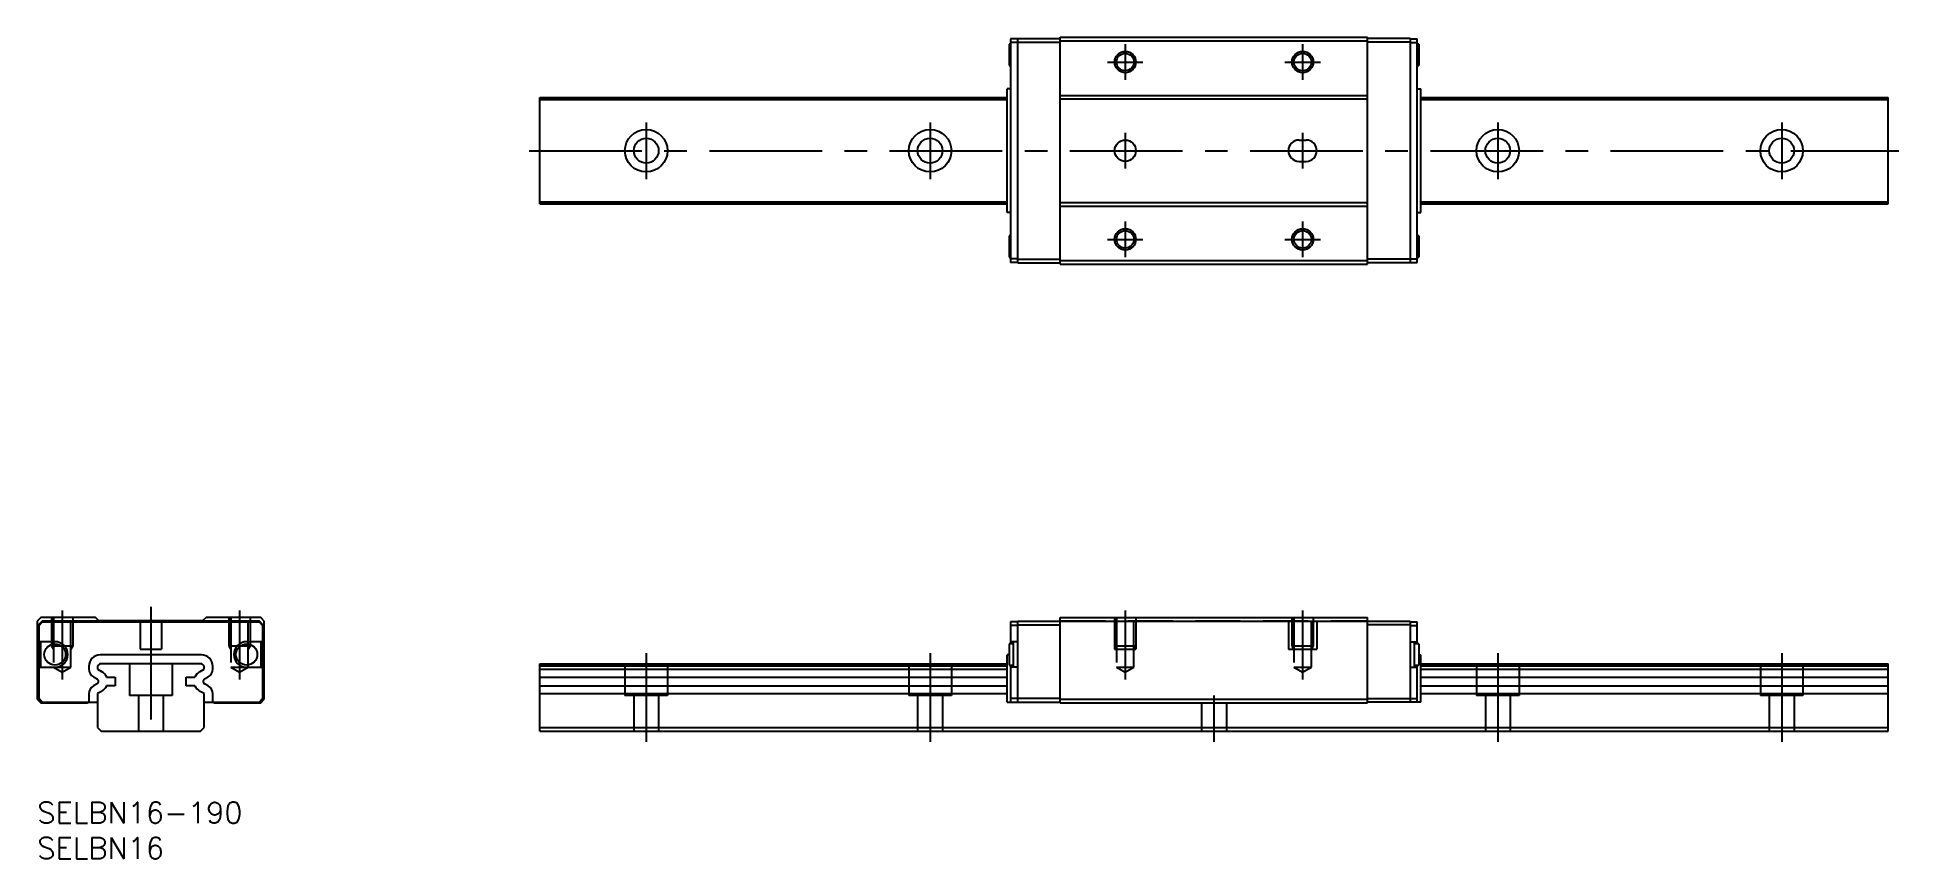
# Model space of a CAD drawing. Extents: x 0 to 262, y -8 to 108.
import ezdxf

# ---------------------------------------------------------------- set-up
doc = ezdxf.new("R2010")
doc.units = 0
doc.header["$LTSCALE"] = 0.5
doc.linetypes.add('CENTER', pattern=[50.8, 31.75, -6.35, 6.35, -6.35])
doc.linetypes.add('DASHED', pattern=[19.05, 12.7, -6.35])
for name, color, linetype in [('MSM_CENTER', 1, 'CENTER'), ('MSM_CONTINUOUS', 7, 'CONTINUOUS'), ('MSM_DASHED', 4, 'DASHED'), ('MSM_NARROW', 5, 'CONTINUOUS'), ('MSM_PART_NUMBER', 7, 'CONTINUOUS')]:
    doc.layers.add(name, color=color, linetype=linetype)
doc.styles.get("Standard").update_dxf_attribs({"font": 'txt.shx', "height": 3, "bigfont": 'bigfont.shx'})

# ---------------------------------------------------------------- blocks, each defined once
blk = doc.blocks.new('*U2')
at = {"layer": 'MSM_PART_NUMBER'}
blk.add_text('SELBN16-190', height=3, dxfattribs=at).set_placement((0, -3))
blk = doc.blocks.new('*U3')
at = {"layer": 'MSM_PART_NUMBER'}
blk.add_text('SELBN16', height=3, dxfattribs=at).set_placement((0, -8))

msp = doc.modelspace()

# ---------------------------------------------------------------- linework, layer by layer
at = {"layer": 'MSM_CENTER'}
for p, q in [((153.31, 106.82), (153.31, 101.82)), ((178.31, 106.82), (178.31, 101.82)), ((150.81, 104.32), (155.81, 104.32)), ((175.81, 104.32), (180.81, 104.32)), ((85.81, 95.82), (85.81, 87.82)), ((125.81, 95.82), (125.81, 87.82)), ((205.81, 95.82), (205.81, 87.82)), ((245.81, 95.82), (245.81, 87.82)), ((69.31, 91.82), (262.31, 91.82)), ((153.31, 94.32), (153.31, 89.32)), ((178.31, 94.32), (178.31, 89.32)), ((153.31, 81.82), (153.31, 76.82)), ((178.31, 81.82), (178.31, 76.82)), ((150.81, 79.32), (155.81, 79.32)), ((175.81, 79.32), (180.81, 79.32)), ((3.5, 27), (3.5, 17.29)), ((16, 27.5), (16, 8.5)), ((28.5, 27), (28.5, 17.29)), ((153.31, 27), (153.31, 17.29)), ((178.31, 27), (178.31, 17.29)), ((85.81, 21), (85.81, 8.5)), ((125.81, 21), (125.81, 8.5)), ((205.81, 21), (205.81, 8.5)), ((245.81, 21), (245.81, 8.5)), ((165.81, 15), (165.81, 8.5))]:
    msp.add_line(p, q, dxfattribs=at)
at = {"layer": 'MSM_CONTINUOUS'}
for p, q in [((137.16, 107.57), (137.16, 76.07)), ((138.16, 107.57), (137.16, 107.57)), ((138.16, 76.02), (138.16, 107.62)), ((138.16, 107.62), (144.16, 107.62)), ((144.16, 75.82), (144.16, 107.82)), ((144.16, 107.82), (187.46, 107.82)), ((187.46, 75.82), (187.46, 107.82)), ((193.46, 107.62), (187.46, 107.62)), ((193.46, 107.62), (193.46, 76.02)), ((193.46, 107.57), (194.46, 107.57)), ((194.46, 76.07), (194.46, 107.57)), ((136.96, 106.82), (136.96, 103.82)), ((137.16, 106.82), (136.96, 106.82)), ((138.16, 107.07), (137.16, 107.07)), ((138.16, 107.12), (144.16, 107.12)), ((144.16, 107.32), (187.46, 107.32)), ((193.46, 107.12), (187.46, 107.12)), ((193.46, 107.07), (194.46, 107.07)), ((194.66, 106.82), (194.46, 106.82)), ((194.66, 106.82), (194.66, 103.82)), ((136.96, 103.82), (137.16, 103.82)), ((194.46, 103.82), (194.66, 103.82)), ((136.66, 83.09), (136.66, 100.55)), ((137.16, 100.55), (136.66, 100.55)), ((194.46, 100.55), (194.96, 100.55)), ((194.96, 83.09), (194.96, 100.55)), ((70.81, 84.32), (70.81, 99.32)), ((70.81, 99.32), (136.66, 99.32)), ((70.81, 99.02), (136.66, 99.02)), ((144.16, 99.62), (187.46, 99.62)), ((144.16, 99.12), (187.46, 99.12)), ((194.96, 99.32), (260.81, 99.32)), ((194.96, 99.02), (260.81, 99.02)), ((260.81, 84.32), (260.81, 99.32)), ((177.81, 93.32), (178.81, 93.32)), ((177.81, 90.32), (178.81, 90.32)), ((70.81, 84.62), (136.66, 84.62)), ((70.81, 84.32), (136.66, 84.32)), ((144.16, 84.52), (187.46, 84.52)), ((144.16, 84.02), (187.46, 84.02)), ((194.96, 84.62), (260.81, 84.62)), ((194.96, 84.32), (260.81, 84.32)), ((137.16, 83.09), (136.66, 83.09)), ((194.46, 83.09), (194.96, 83.09)), ((136.96, 79.82), (136.96, 76.82)), ((137.16, 79.82), (136.96, 79.82)), ((194.66, 79.82), (194.46, 79.82)), ((194.66, 79.82), (194.66, 76.82)), ((136.96, 76.82), (137.16, 76.82)), ((138.16, 76.57), (137.16, 76.57)), ((138.16, 76.07), (137.16, 76.07)), ((138.16, 76.52), (144.16, 76.52)), ((144.16, 76.32), (187.46, 76.32)), ((193.46, 76.52), (187.46, 76.52)), ((193.46, 76.57), (194.46, 76.57)), ((193.46, 76.07), (194.46, 76.07)), ((194.46, 76.82), (194.66, 76.82)), ((138.16, 76.02), (144.16, 76.02)), ((144.16, 75.82), (187.46, 75.82)), ((193.46, 76.02), (187.46, 76.02)), ((0.5, 26), (0, 25.5)), ((0, 25.5), (0, 14.5)), ((0.7, 25.5), (0.2, 25)), ((0.2, 25), (0.2, 14.6)), ((0.25, 24.9), (0.75, 25.4)), ((0.25, 22.6), (0.25, 24.9)), ((8.2, 26), (0.5, 26)), ((31.3, 25.5), (0.7, 25.5)), ((0.75, 25.4), (31.25, 25.4)), ((8.7, 25.55), (8.2, 26)), ((23.3, 25.55), (8.7, 25.55)), ((23.8, 26), (23.3, 25.55)), ((31.5, 26), (23.8, 26)), ((31.25, 25.4), (31.75, 24.9)), ((31.8, 25), (31.3, 25.5)), ((32, 25.5), (31.5, 26)), ((31.75, 24.9), (31.75, 22.6)), ((31.8, 14.6), (31.8, 25)), ((32, 14.5), (32, 25.5)), ((137.16, 25.4), (137.16, 22.3)), ((138.16, 25.4), (137.16, 25.4)), ((138.16, 24.9), (137.16, 24.9)), ((138.16, 14.1), (138.16, 25.5)), ((138.16, 25.5), (193.46, 25.5)), ((138.16, 25), (144.16, 25)), ((144.16, 14), (144.16, 26)), ((144.16, 26), (187.46, 26)), ((187.46, 14), (187.46, 26)), ((193.46, 25), (187.46, 25)), ((193.46, 25.5), (193.46, 14.1)), ((193.46, 25.4), (194.46, 25.4)), ((193.46, 24.9), (194.46, 24.9)), ((194.46, 22.3), (194.46, 25.4)), ((2.5, 22.6), (0.25, 22.6)), ((0.45, 22.6), (0.45, 19)), ((31.75, 22.6), (29.5, 22.6)), ((31.55, 19), (31.55, 22.6)), ((137.56, 22.3), (136.96, 22.3)), ((136.96, 22.3), (136.96, 19.3)), ((138.16, 22.6), (137.16, 22.6)), ((137.56, 19), (137.56, 22.6)), ((193.46, 22.6), (194.46, 22.6)), ((194.06, 19), (194.06, 22.6)), ((194.66, 22.3), (194.06, 22.3)), ((194.66, 22.3), (194.66, 19.3)), ((0.25, 19), (2.5, 19)), ((0.25, 14.6), (0.25, 19)), ((7.27, 19.13), (7.27, 18.76)), ((8.8, 19.5), (8.5, 19.2)), ((8.5, 19.2), (8.5, 18.72)), ((8.5, 18.72), (9.06, 18.4)), ((23.2, 19.5), (8.8, 19.5)), ((23.13, 20.73), (8.87, 20.73)), ((22.94, 18.4), (23.5, 18.72)), ((23.5, 19.2), (23.2, 19.5)), ((23.5, 18.72), (23.5, 19.2)), ((24.73, 18.76), (24.73, 19.13)), ((29.5, 19), (31.75, 19)), ((31.75, 19), (31.75, 14.6)), ((70.81, 19.5), (136.66, 19.5)), ((70.81, 10), (70.81, 19.5)), ((70.81, 19.2), (136.66, 19.2)), ((70.81, 18.72), (136.66, 18.72)), ((136.66, 14.1), (136.66, 20.73)), ((136.96, 20.73), (136.66, 20.73)), ((136.96, 19.3), (137.56, 19.3)), ((137.16, 19.3), (137.16, 14.1)), ((138.16, 19), (137.16, 19)), ((193.46, 19), (194.46, 19)), ((194.06, 19.3), (194.66, 19.3)), ((194.46, 14.1), (194.46, 19.3)), ((194.66, 20.73), (194.96, 20.73)), ((194.96, 14.1), (194.96, 20.73)), ((194.96, 19.5), (260.81, 19.5)), ((194.96, 19.2), (260.81, 19.2)), ((194.96, 18.72), (260.81, 18.72)), ((260.81, 10), (260.81, 19.5)), ((7.92, 17.64), (8.43, 17.35)), ((8.43, 16.65), (7.92, 16.36)), ((9.78, 17.6), (11, 17.6)), ((11, 16.4), (9.78, 16.4)), ((11, 17.6), (11, 16.4)), ((21, 16.4), (21, 17.6)), ((21, 17.6), (22.22, 17.6)), ((22.22, 16.4), (21, 16.4)), ((23.57, 17.35), (24.08, 17.64)), ((24.08, 16.36), (23.57, 16.65)), ((70.81, 17.6), (136.66, 17.6)), ((70.81, 16.4), (136.66, 16.4)), ((194.96, 17.6), (260.81, 17.6)), ((194.96, 16.4), (260.81, 16.4)), ((0, 14.5), (0.5, 14)), ((0.2, 14.6), (0.7, 14.1)), ((0.75, 14.1), (0.25, 14.6)), ((0.5, 14), (7.03, 14)), ((0.7, 14.1), (8.5, 14.1)), ((7.03, 14), (7.24, 14.1)), ((7.27, 15.24), (7.27, 14.1)), ((9.06, 15.6), (8.5, 15.28)), ((8.5, 15.28), (8.5, 10.5)), ((23.5, 15.28), (22.94, 15.6)), ((23.5, 10.5), (23.5, 15.28)), ((23.5, 14.1), (31.3, 14.1)), ((24.73, 14.1), (24.73, 15.24)), ((24.76, 14.1), (24.97, 14)), ((24.97, 14), (31.5, 14)), ((31.75, 14.6), (31.25, 14.1)), ((31.3, 14.1), (31.8, 14.6)), ((31.5, 14), (32, 14.5)), ((70.81, 15.28), (136.66, 15.28)), ((136.66, 14.1), (144.11, 14.1)), ((144.16, 14.6), (137.16, 14.6)), ((144.11, 14.1), (144.11, 14.15)), ((144.11, 14.15), (144.16, 14.15)), ((144.16, 14.5), (187.46, 14.5)), ((144.16, 14), (187.46, 14)), ((187.46, 14.6), (194.46, 14.6)), ((187.51, 14.15), (187.46, 14.15)), ((187.51, 14.15), (187.51, 14.1)), ((194.96, 14.1), (187.51, 14.1)), ((194.96, 15.28), (260.81, 15.28)), ((8.5, 10.5), (9, 10)), ((23, 10), (23.5, 10.5)), ((70.81, 10.5), (260.81, 10.5)), ((9, 10), (23, 10)), ((70.81, 10), (260.81, 10))]:
    msp.add_line(p, q, dxfattribs=at)
for centre, radius in [((153.31, 104.32), 1.23), ((178.31, 104.32), 1.23), ((85.81, 91.82), 3), ((125.81, 91.82), 3), ((205.81, 91.82), 3), ((245.81, 91.82), 3), ((85.81, 91.82), 1.75), ((125.81, 91.82), 1.75), ((153.31, 91.82), 1.5), ((205.81, 91.82), 1.75), ((245.81, 91.82), 1.75), ((153.31, 79.32), 1.23), ((178.31, 79.32), 1.23), ((2.5, 20.8), 1.5), ((29.5, 20.8), 1.5)]:
    msp.add_circle(centre, radius, dxfattribs=at)
for centre, radius, start, end in [((177.81, 91.82), 1.5, 90, 270), ((178.81, 91.82), 1.5, 270, 90), ((2.5, 20.8), 1.8, 270, 90), ((29.5, 20.8), 1.8, 90, 270), ((8.87, 19.13), 1.6, 90, 180), ((8.57, 18.76), 1.3, 180, 239.9972), ((8.19, 16.88), 1.75, 24.1151, 60.0008), ((23.81, 16.88), 1.75, 119.9992, 155.8849), ((23.13, 19.13), 1.6, 0, 90), ((23.43, 18.76), 1.3, 300.0028, 0), ((8.57, 15.24), 1.3, 120.0028, 180), ((8.23, 17), 0.4, 300.0028, 59.9972), ((8.19, 17.11), 1.75, 299.9992, 335.8849), ((23.81, 17.11), 1.75, 204.1151, 240.0008), ((23.77, 17), 0.4, 120.0028, 239.9972), ((23.43, 15.24), 1.3, 0, 59.9972)]:
    msp.add_arc(centre, radius, start, end, dxfattribs=at)
at = {"layer": 'MSM_DASHED'}
for p, q in [((2, 26), (2, 22)), ((2.27, 26), (2.27, 19)), ((4.73, 19), (4.73, 26)), ((5, 26), (5, 22)), ((14.5, 25.55), (14.5, 21.55)), ((17.5, 25.55), (17.5, 21.55)), ((27, 26), (27, 22)), ((27.27, 26), (27.27, 19)), ((29.73, 19), (29.73, 26)), ((30, 26), (30, 22)), ((144.16, 25.55), (187.46, 25.55)), ((151.81, 26), (151.81, 21.55)), ((152.08, 26), (152.08, 19)), ((154.54, 19), (154.54, 26)), ((154.81, 26), (154.81, 21.55)), ((176.31, 25.55), (176.31, 21.55)), ((176.81, 26), (176.81, 22)), ((177.08, 26), (177.08, 19)), ((179.54, 19), (179.54, 26)), ((179.81, 26), (179.81, 22)), ((180.31, 25.55), (180.31, 21.55)), ((2, 22), (5, 22)), ((2, 22), (2.27, 21.53)), ((5, 22), (4.73, 21.53)), ((14.5, 21.55), (17.5, 21.55)), ((27, 22), (30, 22)), ((27, 22), (27.27, 21.53)), ((30, 22), (29.73, 21.53)), ((151.81, 22), (154.81, 22)), ((151.81, 22), (152.08, 21.53)), ((151.81, 21.55), (154.81, 21.55)), ((154.81, 22), (154.54, 21.53)), ((176.31, 21.55), (180.31, 21.55)), ((176.81, 22), (177.08, 21.53)), ((176.81, 22), (179.81, 22)), ((179.81, 22), (179.54, 21.53)), ((2.27, 19), (3.5, 18.29)), ((2.27, 19), (4.73, 19)), ((3.5, 18.29), (4.73, 19)), ((13, 19.5), (13, 15)), ((19, 19.5), (19, 15)), ((27.27, 19), (28.5, 18.29)), ((27.27, 19), (29.73, 19)), ((28.5, 18.29), (29.73, 19)), ((82.81, 19.5), (82.81, 15)), ((88.81, 19.5), (88.81, 15)), ((122.81, 19.5), (122.81, 15)), ((128.81, 19.5), (128.81, 15)), ((152.08, 19), (153.31, 18.29)), ((152.08, 19), (154.54, 19)), ((153.31, 18.29), (154.54, 19)), ((177.08, 19), (178.31, 18.29)), ((177.08, 19), (179.54, 19)), ((178.31, 18.29), (179.54, 19)), ((202.81, 19.5), (202.81, 15)), ((208.81, 19.5), (208.81, 15)), ((242.81, 19.5), (242.81, 15)), ((248.81, 19.5), (248.81, 15)), ((19, 15), (13, 15)), ((14.25, 15), (14.25, 10)), ((17.75, 15), (17.75, 10)), ((88.81, 15), (82.81, 15)), ((84.06, 15), (84.06, 10)), ((87.56, 15), (87.56, 10)), ((128.81, 15), (122.81, 15)), ((124.06, 15), (124.06, 10)), ((127.56, 15), (127.56, 10)), ((164.06, 14), (164.06, 10)), ((167.56, 14), (167.56, 10)), ((208.81, 15), (202.81, 15)), ((204.06, 15), (204.06, 10)), ((207.56, 15), (207.56, 10)), ((248.81, 15), (242.81, 15)), ((244.06, 15), (244.06, 10)), ((247.56, 15), (247.56, 10))]:
    msp.add_line(p, q, dxfattribs=at)
at = {"layer": 'MSM_NARROW'}
for centre in [(153.31, 104.32), (178.31, 104.32), (153.31, 79.32), (178.31, 79.32)]:
    msp.add_circle(centre, 1.5, dxfattribs=at)

# ---------------------------------------------------------------- block references
at = {"layer": 'MSM_CONTINUOUS'}
for name in ['*U2', '*U3']:
    msp.add_blockref(name, (0, 0), dxfattribs=at)

doc.saveas('drawing.dxf')
